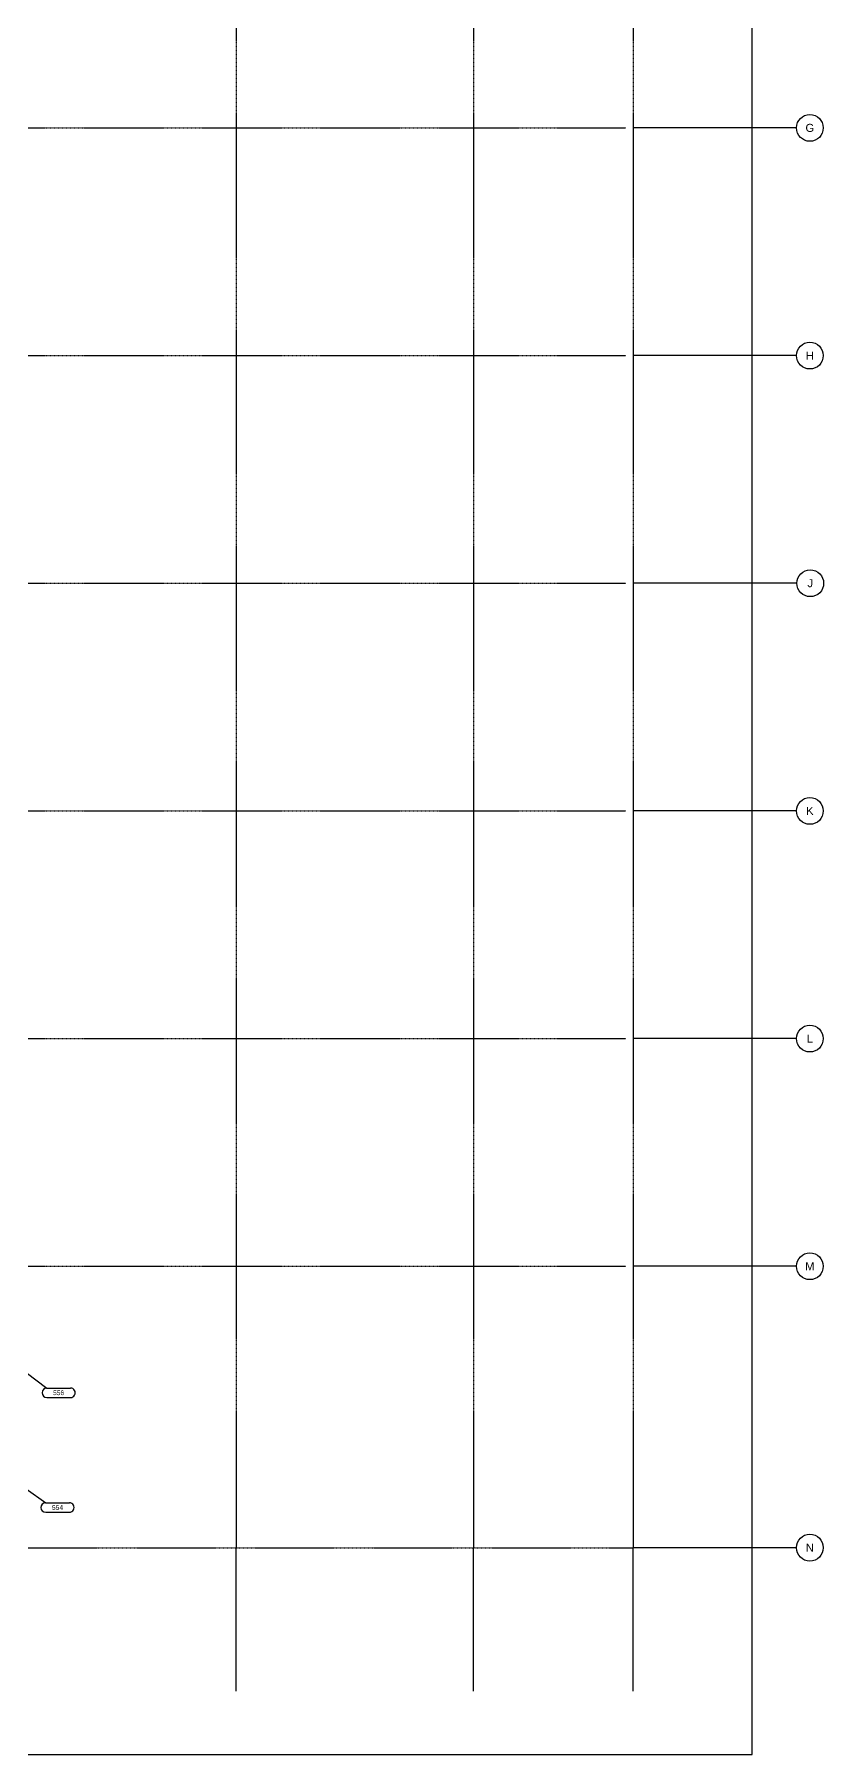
# Model space of a CAD drawing. Header units: inches. Extents: x -21257 to 11444, y 0 to 8704.
# Drawn here: x 9449 to 11444, y 0 to 4352 of the extents above; entities that cross this region are included whole.
import ezdxf
from ezdxf.enums import TextEntityAlignment as Align

# ---------------------------------------------------------------- set-up
doc = ezdxf.new("R2010")
doc.units = ezdxf.units.IN
doc.header["$MEASUREMENT"] = 0
doc.linetypes.add('CENTER2', pattern=[1.125, 0.75, -0.125, 0.125, -0.125])
for name, color, linetype in [('500-CONV-NUMBERS', 4, 'Continuous'), ('Bldg_Cline', 8, 'CENTER2'), ('Bldg_Colnum', 8, 'Continuous'), ('ECT_PAGE_FRAM', 7, 'Continuous')]:
    doc.layers.add(name, color=color, linetype=linetype)
doc.styles.add('Fortna', font='arial.ttf', dxfattribs={"height": 0.09375})
doc.styles.get("Standard").update_dxf_attribs({"font": 'helvl.shx'})

# ---------------------------------------------------------------- blocks, each defined once
blk = doc.blocks.new('Colnum')
blk.add_circle((0, 0), 0.157)
at = {"style": 'Fortna'}
blk.add_attdef('1', text='', height=0.0938, dxfattribs=at).set_placement((0, 0), align=Align.MIDDLE)
blk = doc.blocks.new('Promise-US15-100330-00-10-003 Bldg Colums')
at = {"layer": 'Bldg_Cline'}
for p, q in [((9031, 7192), (9031, 8)), ((9631, 7192), (9631, 8)), ((10035, 7192), (10035, 8)), ((6012, 3600), (10016, 3600)), ((6012, 3024), (10016, 3024)), ((6012, 2448), (10016, 2448)), ((6012, 1872), (10016, 1872)), ((6012, 1296), (10016, 1296)), ((6012, 720), (10016, 720)), ((6031, 8), (10035, 8))]:
    blk.add_line(p, q, dxfattribs=at)
at = {"layer": 'Bldg_Colnum'}
for p, q in [((10448.5, 3600), (10035, 3600)), ((10448.5, 3024), (10035, 3024)), ((10448.5, 2448), (10035, 2448)), ((10448.5, 1872), (10035, 1872)), ((10448.5, 1296), (10035, 1296)), ((10448.5, 720), (10035, 720)), ((9031, -355), (9031, 8)), ((9631, -355), (9631, 8)), ((10448.5, 8), (10035, 8)), ((10035, -355), (10035, 8))]:
    blk.add_line(p, q, dxfattribs=at)
at = {"layer": 'Bldg_Colnum', "xscale": 216, "yscale": 216, "zscale": 216}
for p, values in [((10481.4, 3600), {'1': 'G'}), ((10481.4, 3024), {'1': 'H'}), ((10482.4, 2448), {'1': 'J'}), ((10481.4, 1872), {'1': 'K'}), ((10481.4, 1296), {'1': 'L'}), ((10481.4, 720), {'1': 'M'}), ((10481.4, 8), {'1': 'N'})]:
    blk.add_blockref('Colnum', p, dxfattribs=at).add_auto_attribs(values)
blk = doc.blocks.new('DCBLOCK')
at = {"linetype": 'Continuous'}
for p, q in [((-0.625, 0), (0, 0)), ((-0.625, -0.25), (0, -0.25))]:
    blk.add_line(p, q, dxfattribs=at)
for centre, start, end in [((-0.625, -0.125), 90, 269.9999), ((0, -0.125), 269.9999, 90)]:
    blk.add_arc(centre, 0.125, start, end)
blk.add_attdef('FORTNAITEM', text='', height=0.125).set_placement((-0.313, -0.125), align=Align.MIDDLE_CENTER)
at = {"flags": 1}
blk.add_attdef('SERIALNUM', (-0.625, -0.344), '', height=0.125, dxfattribs=at)
blk = doc.blocks.new('Promise-US15-100330-00-20-408 500 600 Series')
at = {"layer": '500-CONV-NUMBERS', "linetype": 'Continuous'}
for p, q in [((-6122.2, -13604.6, 270), (-6070.2, -13643.6, 360)), ((-6122.2, -13898.6, 222), (-6073, -13933.9, 360))]:
    blk.add_line(p, q, dxfattribs=at)
at = {"layer": '500-CONV-NUMBERS', "xscale": 96, "yscale": 96, "zscale": 96}
for p, values in [((-6010.2, -13643.6, 360), {'FORTNAITEM': '556'}), ((-6013, -13933.9, 360), {'FORTNAITEM': '554'})]:
    blk.add_blockref('DCBLOCK', p, dxfattribs=at).add_auto_attribs(values)

msp = doc.modelspace()

# ---------------------------------------------------------------- linework, layer by layer
at = {"layer": 'ECT_PAGE_FRAM'}
msp.add_lwpolyline([(0, 0), (11264, 0), (11264, 8704), (0, 8704)], close=True, dxfattribs=at)

# ---------------------------------------------------------------- block references
for name, p in [('Promise-US15-100330-00-10-003 Bldg Colums', (928.1, 515.5)), ('Promise-US15-100330-00-20-408 500 600 Series', (15550, 14571))]:
    msp.add_blockref(name, p)

doc.saveas('drawing.dxf')
